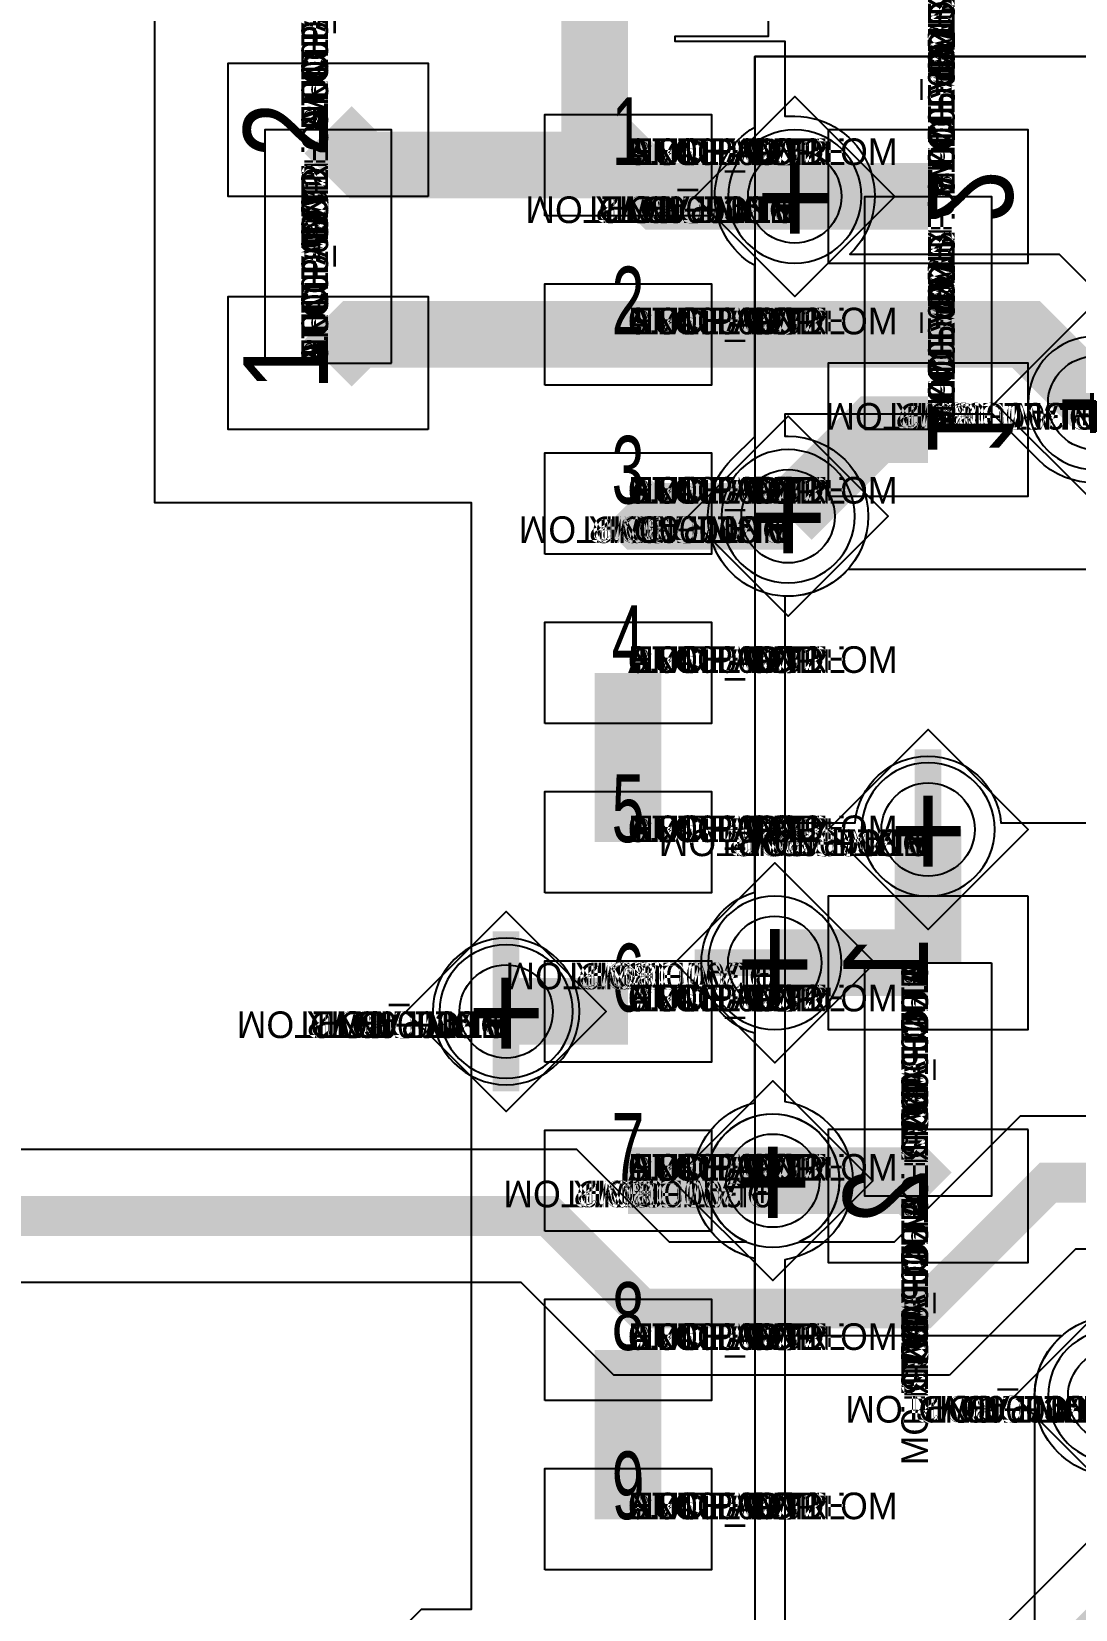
# Model space of a CAD drawing. Extents: x 0 to 323, y 0 to 320.
# Drawn here: x 77.84 to 85.67, y 186.8 to 198.64 of the extents above; entities that cross this region are included whole.
import ezdxf
from ezdxf.enums import TextEntityAlignment as Align

# ---------------------------------------------------------------- set-up
doc = ezdxf.new("R2010")
doc.units = 0
doc.header["$MEASUREMENT"] = 0
doc.layers.get('0').update_dxf_attribs({"linetype": 'CONTINUOUS'})
for name, color, linetype in [('CDN_FIGURES', 7, 'CONTINUOUS'), ('ETCH_BOTTOM', 7, 'CONTINUOUS'), ('ETCH_GND', 3, 'CONTINUOUS'), ('ETCH_INT1', 4, 'CONTINUOUS'), ('ETCH_INT2', 5, 'CONTINUOUS'), ('ETCH_PWR', 6, 'CONTINUOUS'), ('ETCH_TOP', 2, 'CONTINUOUS'), ('MANUFACTURING_NCLEGEND-1-6', 8, 'CONTINUOUS'), ('PACKAGE_GEOMETRY_ASSEMBLY_TOP', 11, 'CONTINUOUS'), ('PACKAGE_GEOMETRY_PIN_NUMBER', 9, 'CONTINUOUS')]:
    doc.layers.add(name, color=color, linetype=linetype)

# ---------------------------------------------------------------- blocks, each defined once
blk = doc.blocks.new('PAD_INFO')
for tag in ['SHAPE_TYPE', 'PAD_HEIGHT', 'PAD_LAYER', 'PAD_TYPE', 'PAD_WIDTH']:
    blk.add_attdef(tag, (0, 0), '', height=0.2)
at = {"flags": 2}
blk.add_attdef('CDN_TYPE', (0, 0), '', height=0.2, dxfattribs=at)
blk = doc.blocks.new('DRILL_INFO')
at = {"flags": 2}
blk.add_attdef('CDN_TYPE', (0, 0), '', height=0.2, dxfattribs=at)
for tag in ['FSHAPE', 'FCHAR', 'DRILL_HEIGHT', 'DIAMETER', 'PLATED', 'DRILL_WIDTH']:
    blk.add_attdef(tag, (0, 0), '', height=0.2)
blk = doc.blocks.new('VIA0700X0300')
at = {"layer": 'ETCH_BOTTOM'}
blk.add_circle((0, 0), 0.35, dxfattribs=at)
at = {"layer": 'ETCH_GND'}
blk.add_circle((0, 0), 0.35, dxfattribs=at)
at = {"layer": 'ETCH_INT1'}
blk.add_circle((0, 0), 0.35, dxfattribs=at)
at = {"layer": 'ETCH_INT2'}
blk.add_circle((0, 0), 0.35, dxfattribs=at)
at = {"layer": 'ETCH_PWR'}
blk.add_circle((0, 0), 0.35, dxfattribs=at)
at = {"layer": 'ETCH_TOP'}
blk.add_circle((0, 0), 0.35, dxfattribs=at)
ref = blk.add_blockref('PAD_INFO', (0, 0))
ref.add_attrib('PAD_LAYER', 'ETCH_TOP', (0, 0), dxfattribs={"height": 0.2})
ref.add_attrib('SHAPE_TYPE', 'NULL', (0, 0), dxfattribs={"height": 0.2})
ref.add_attrib('PAD_TYPE', 'ANTIPAD', (0, 0), dxfattribs={"height": 0.2})
ref.add_attrib('PAD_WIDTH', '0.000000', (0, 0), dxfattribs={"height": 0.2})
ref.add_attrib('PAD_HEIGHT', '0.000000', (0, 0), dxfattribs={"height": 0.2})
ref = blk.add_blockref('PAD_INFO', (0, 0))
ref.add_attrib('PAD_LAYER', 'ETCH_GND', (0, 0), dxfattribs={"height": 0.2})
ref.add_attrib('SHAPE_TYPE', 'NULL', (0, 0), dxfattribs={"height": 0.2})
ref.add_attrib('PAD_TYPE', 'ANTIPAD', (0, 0), dxfattribs={"height": 0.2})
ref.add_attrib('PAD_WIDTH', '0.000000', (0, 0), dxfattribs={"height": 0.2})
ref.add_attrib('PAD_HEIGHT', '0.000000', (0, 0), dxfattribs={"height": 0.2})
ref = blk.add_blockref('PAD_INFO', (0, 0))
ref.add_attrib('PAD_LAYER', 'ETCH_INT1', (0, 0), dxfattribs={"height": 0.2})
ref.add_attrib('SHAPE_TYPE', 'NULL', (0, 0), dxfattribs={"height": 0.2})
ref.add_attrib('PAD_TYPE', 'ANTIPAD', (0, 0), dxfattribs={"height": 0.2})
ref.add_attrib('PAD_WIDTH', '0.000000', (0, 0), dxfattribs={"height": 0.2})
ref.add_attrib('PAD_HEIGHT', '0.000000', (0, 0), dxfattribs={"height": 0.2})
ref = blk.add_blockref('PAD_INFO', (0, 0))
ref.add_attrib('PAD_LAYER', 'ETCH_INT2', (0, 0), dxfattribs={"height": 0.2})
ref.add_attrib('SHAPE_TYPE', 'NULL', (0, 0), dxfattribs={"height": 0.2})
ref.add_attrib('PAD_TYPE', 'ANTIPAD', (0, 0), dxfattribs={"height": 0.2})
ref.add_attrib('PAD_WIDTH', '0.000000', (0, 0), dxfattribs={"height": 0.2})
ref.add_attrib('PAD_HEIGHT', '0.000000', (0, 0), dxfattribs={"height": 0.2})
ref = blk.add_blockref('PAD_INFO', (0, 0))
ref.add_attrib('PAD_LAYER', 'ETCH_PWR', (0, 0), dxfattribs={"height": 0.2})
ref.add_attrib('SHAPE_TYPE', 'NULL', (0, 0), dxfattribs={"height": 0.2})
ref.add_attrib('PAD_TYPE', 'ANTIPAD', (0, 0), dxfattribs={"height": 0.2})
ref.add_attrib('PAD_WIDTH', '0.000000', (0, 0), dxfattribs={"height": 0.2})
ref.add_attrib('PAD_HEIGHT', '0.000000', (0, 0), dxfattribs={"height": 0.2})
ref = blk.add_blockref('PAD_INFO', (0, 0))
ref.add_attrib('PAD_LAYER', 'ETCH_BOTTOM', (0, 0), dxfattribs={"height": 0.2})
ref.add_attrib('SHAPE_TYPE', 'NULL', (0, 0), dxfattribs={"height": 0.2})
ref.add_attrib('PAD_TYPE', 'ANTIPAD', (0, 0), dxfattribs={"height": 0.2})
ref.add_attrib('PAD_WIDTH', '0.000000', (0, 0), dxfattribs={"height": 0.2})
ref.add_attrib('PAD_HEIGHT', '0.000000', (0, 0), dxfattribs={"height": 0.2})
ref = blk.add_blockref('PAD_INFO', (0, 0))
ref.add_attrib('PAD_LAYER', 'ETCH_TOP', (0, 0), dxfattribs={"height": 0.2})
ref.add_attrib('SHAPE_TYPE', 'NULL', (0, 0), dxfattribs={"height": 0.2})
ref.add_attrib('PAD_TYPE', 'THERMAL', (0, 0), dxfattribs={"height": 0.2})
ref.add_attrib('PAD_WIDTH', '0.000000', (0, 0), dxfattribs={"height": 0.2})
ref.add_attrib('PAD_HEIGHT', '0.000000', (0, 0), dxfattribs={"height": 0.2})
ref = blk.add_blockref('PAD_INFO', (0, 0))
ref.add_attrib('PAD_LAYER', 'ETCH_GND', (0, 0), dxfattribs={"height": 0.2})
ref.add_attrib('SHAPE_TYPE', 'NULL', (0, 0), dxfattribs={"height": 0.2})
ref.add_attrib('PAD_TYPE', 'THERMAL', (0, 0), dxfattribs={"height": 0.2})
ref.add_attrib('PAD_WIDTH', '0.000000', (0, 0), dxfattribs={"height": 0.2})
ref.add_attrib('PAD_HEIGHT', '0.000000', (0, 0), dxfattribs={"height": 0.2})
ref = blk.add_blockref('PAD_INFO', (0, 0))
ref.add_attrib('PAD_LAYER', 'ETCH_INT1', (0, 0), dxfattribs={"height": 0.2})
ref.add_attrib('SHAPE_TYPE', 'NULL', (0, 0), dxfattribs={"height": 0.2})
ref.add_attrib('PAD_TYPE', 'THERMAL', (0, 0), dxfattribs={"height": 0.2})
ref.add_attrib('PAD_WIDTH', '0.000000', (0, 0), dxfattribs={"height": 0.2})
ref.add_attrib('PAD_HEIGHT', '0.000000', (0, 0), dxfattribs={"height": 0.2})
ref = blk.add_blockref('PAD_INFO', (0, 0))
ref.add_attrib('PAD_LAYER', 'ETCH_INT2', (0, 0), dxfattribs={"height": 0.2})
ref.add_attrib('SHAPE_TYPE', 'NULL', (0, 0), dxfattribs={"height": 0.2})
ref.add_attrib('PAD_TYPE', 'THERMAL', (0, 0), dxfattribs={"height": 0.2})
ref.add_attrib('PAD_WIDTH', '0.000000', (0, 0), dxfattribs={"height": 0.2})
ref.add_attrib('PAD_HEIGHT', '0.000000', (0, 0), dxfattribs={"height": 0.2})
ref = blk.add_blockref('PAD_INFO', (0, 0))
ref.add_attrib('PAD_LAYER', 'ETCH_PWR', (0, 0), dxfattribs={"height": 0.2})
ref.add_attrib('SHAPE_TYPE', 'NULL', (0, 0), dxfattribs={"height": 0.2})
ref.add_attrib('PAD_TYPE', 'THERMAL', (0, 0), dxfattribs={"height": 0.2})
ref.add_attrib('PAD_WIDTH', '0.000000', (0, 0), dxfattribs={"height": 0.2})
ref.add_attrib('PAD_HEIGHT', '0.000000', (0, 0), dxfattribs={"height": 0.2})
ref = blk.add_blockref('PAD_INFO', (0, 0))
ref.add_attrib('PAD_LAYER', 'ETCH_BOTTOM', (0, 0), dxfattribs={"height": 0.2})
ref.add_attrib('SHAPE_TYPE', 'NULL', (0, 0), dxfattribs={"height": 0.2})
ref.add_attrib('PAD_TYPE', 'THERMAL', (0, 0), dxfattribs={"height": 0.2})
ref.add_attrib('PAD_WIDTH', '0.000000', (0, 0), dxfattribs={"height": 0.2})
ref.add_attrib('PAD_HEIGHT', '0.000000', (0, 0), dxfattribs={"height": 0.2})
ref = blk.add_blockref('PAD_INFO', (0, 0))
ref.add_attrib('PAD_LAYER', 'ETCH_TOP', (0, 0), dxfattribs={"height": 0.2})
ref.add_attrib('SHAPE_TYPE', 'CIRCLE', (0, 0), dxfattribs={"height": 0.2})
ref.add_attrib('PAD_TYPE', 'REGULAR', (0, 0), dxfattribs={"height": 0.2})
ref.add_attrib('PAD_WIDTH', '0.700000', (0, 0), dxfattribs={"height": 0.2})
ref.add_attrib('PAD_HEIGHT', '0.700000', (0, 0), dxfattribs={"height": 0.2})
ref = blk.add_blockref('PAD_INFO', (0, 0))
ref.add_attrib('PAD_LAYER', 'ETCH_GND', (0, 0), dxfattribs={"height": 0.2})
ref.add_attrib('SHAPE_TYPE', 'CIRCLE', (0, 0), dxfattribs={"height": 0.2})
ref.add_attrib('PAD_TYPE', 'REGULAR', (0, 0), dxfattribs={"height": 0.2})
ref.add_attrib('PAD_WIDTH', '0.700000', (0, 0), dxfattribs={"height": 0.2})
ref.add_attrib('PAD_HEIGHT', '0.700000', (0, 0), dxfattribs={"height": 0.2})
ref = blk.add_blockref('PAD_INFO', (0, 0))
ref.add_attrib('PAD_LAYER', 'ETCH_INT1', (0, 0), dxfattribs={"height": 0.2})
ref.add_attrib('SHAPE_TYPE', 'CIRCLE', (0, 0), dxfattribs={"height": 0.2})
ref.add_attrib('PAD_TYPE', 'REGULAR', (0, 0), dxfattribs={"height": 0.2})
ref.add_attrib('PAD_WIDTH', '0.700000', (0, 0), dxfattribs={"height": 0.2})
ref.add_attrib('PAD_HEIGHT', '0.700000', (0, 0), dxfattribs={"height": 0.2})
ref = blk.add_blockref('PAD_INFO', (0, 0))
ref.add_attrib('PAD_LAYER', 'ETCH_INT2', (0, 0), dxfattribs={"height": 0.2})
ref.add_attrib('SHAPE_TYPE', 'CIRCLE', (0, 0), dxfattribs={"height": 0.2})
ref.add_attrib('PAD_TYPE', 'REGULAR', (0, 0), dxfattribs={"height": 0.2})
ref.add_attrib('PAD_WIDTH', '0.700000', (0, 0), dxfattribs={"height": 0.2})
ref.add_attrib('PAD_HEIGHT', '0.700000', (0, 0), dxfattribs={"height": 0.2})
ref = blk.add_blockref('PAD_INFO', (0, 0))
ref.add_attrib('PAD_LAYER', 'ETCH_PWR', (0, 0), dxfattribs={"height": 0.2})
ref.add_attrib('SHAPE_TYPE', 'CIRCLE', (0, 0), dxfattribs={"height": 0.2})
ref.add_attrib('PAD_TYPE', 'REGULAR', (0, 0), dxfattribs={"height": 0.2})
ref.add_attrib('PAD_WIDTH', '0.700000', (0, 0), dxfattribs={"height": 0.2})
ref.add_attrib('PAD_HEIGHT', '0.700000', (0, 0), dxfattribs={"height": 0.2})
ref = blk.add_blockref('PAD_INFO', (0, 0))
ref.add_attrib('PAD_LAYER', 'ETCH_BOTTOM', (0, 0), dxfattribs={"height": 0.2})
ref.add_attrib('SHAPE_TYPE', 'CIRCLE', (0, 0), dxfattribs={"height": 0.2})
ref.add_attrib('PAD_TYPE', 'REGULAR', (0, 0), dxfattribs={"height": 0.2})
ref.add_attrib('PAD_WIDTH', '0.700000', (0, 0), dxfattribs={"height": 0.2})
ref.add_attrib('PAD_HEIGHT', '0.700000', (0, 0), dxfattribs={"height": 0.2})
ref = blk.add_blockref('DRILL_INFO', (0, 0))
ref.add_attrib('DIAMETER', '0.300000', (0, 0), dxfattribs={"height": 0.2})
ref.add_attrib('PLATED', 'PLATED', (0, 0), dxfattribs={"height": 0.2})
ref.add_attrib('FSHAPE', 'DIAMOND', (0, 0), dxfattribs={"height": 0.2})
ref.add_attrib('FCHAR', '+', (0, 0), dxfattribs={"height": 0.2})
ref.add_attrib('DRILL_WIDTH', '1.500000', (0, 0), dxfattribs={"height": 0.2})
ref.add_attrib('DRILL_HEIGHT', '1.500000', (0, 0), dxfattribs={"height": 0.2})
for tag in ['CDN_TYPE', 'PIN']:
    blk.add_attdef(tag, (0, 0), '', height=0.2)
at = {"flags": 2}
for tag in ['PSTKNAME', 'BBV']:
    blk.add_attdef(tag, (0, 0), '', height=0.2, dxfattribs=at)
blk = doc.blocks.new('FIGURE_DIAMOND')
at = {"layer": 'CDN_FIGURES'}
blk.add_lwpolyline([(-0.5, 0), (0, 0.5), (0.5, 0), (0, -0.5)], close=True, dxfattribs=at)
blk = doc.blocks.new('RC1000X1500TS')
at = {"layer": 'ETCH_TOP'}
blk.add_lwpolyline([(-0.5, -0.75), (-0.5, 0.75), (0.5, 0.75), (0.5, -0.75)], close=True, dxfattribs=at)
ref = blk.add_blockref('PAD_INFO', (0, 0))
ref.add_attrib('PAD_LAYER', 'ETCH_TOP', (0, 0), dxfattribs={"height": 0.2})
ref.add_attrib('SHAPE_TYPE', 'NULL', (0, 0), dxfattribs={"height": 0.2})
ref.add_attrib('PAD_TYPE', 'ANTIPAD', (0, 0), dxfattribs={"height": 0.2})
ref.add_attrib('PAD_WIDTH', '0.000000', (0, 0), dxfattribs={"height": 0.2})
ref.add_attrib('PAD_HEIGHT', '0.000000', (0, 0), dxfattribs={"height": 0.2})
ref = blk.add_blockref('PAD_INFO', (0, 0))
ref.add_attrib('PAD_LAYER', 'ETCH_GND', (0, 0), dxfattribs={"height": 0.2})
ref.add_attrib('SHAPE_TYPE', 'NULL', (0, 0), dxfattribs={"height": 0.2})
ref.add_attrib('PAD_TYPE', 'ANTIPAD', (0, 0), dxfattribs={"height": 0.2})
ref.add_attrib('PAD_WIDTH', '0.000000', (0, 0), dxfattribs={"height": 0.2})
ref.add_attrib('PAD_HEIGHT', '0.000000', (0, 0), dxfattribs={"height": 0.2})
ref = blk.add_blockref('PAD_INFO', (0, 0))
ref.add_attrib('PAD_LAYER', 'ETCH_INT1', (0, 0), dxfattribs={"height": 0.2})
ref.add_attrib('SHAPE_TYPE', 'NULL', (0, 0), dxfattribs={"height": 0.2})
ref.add_attrib('PAD_TYPE', 'ANTIPAD', (0, 0), dxfattribs={"height": 0.2})
ref.add_attrib('PAD_WIDTH', '0.000000', (0, 0), dxfattribs={"height": 0.2})
ref.add_attrib('PAD_HEIGHT', '0.000000', (0, 0), dxfattribs={"height": 0.2})
ref = blk.add_blockref('PAD_INFO', (0, 0))
ref.add_attrib('PAD_LAYER', 'ETCH_INT2', (0, 0), dxfattribs={"height": 0.2})
ref.add_attrib('SHAPE_TYPE', 'NULL', (0, 0), dxfattribs={"height": 0.2})
ref.add_attrib('PAD_TYPE', 'ANTIPAD', (0, 0), dxfattribs={"height": 0.2})
ref.add_attrib('PAD_WIDTH', '0.000000', (0, 0), dxfattribs={"height": 0.2})
ref.add_attrib('PAD_HEIGHT', '0.000000', (0, 0), dxfattribs={"height": 0.2})
ref = blk.add_blockref('PAD_INFO', (0, 0))
ref.add_attrib('PAD_LAYER', 'ETCH_PWR', (0, 0), dxfattribs={"height": 0.2})
ref.add_attrib('SHAPE_TYPE', 'NULL', (0, 0), dxfattribs={"height": 0.2})
ref.add_attrib('PAD_TYPE', 'ANTIPAD', (0, 0), dxfattribs={"height": 0.2})
ref.add_attrib('PAD_WIDTH', '0.000000', (0, 0), dxfattribs={"height": 0.2})
ref.add_attrib('PAD_HEIGHT', '0.000000', (0, 0), dxfattribs={"height": 0.2})
ref = blk.add_blockref('PAD_INFO', (0, 0))
ref.add_attrib('PAD_LAYER', 'ETCH_BOTTOM', (0, 0), dxfattribs={"height": 0.2})
ref.add_attrib('SHAPE_TYPE', 'NULL', (0, 0), dxfattribs={"height": 0.2})
ref.add_attrib('PAD_TYPE', 'ANTIPAD', (0, 0), dxfattribs={"height": 0.2})
ref.add_attrib('PAD_WIDTH', '0.000000', (0, 0), dxfattribs={"height": 0.2})
ref.add_attrib('PAD_HEIGHT', '0.000000', (0, 0), dxfattribs={"height": 0.2})
ref = blk.add_blockref('PAD_INFO', (0, 0))
ref.add_attrib('PAD_LAYER', 'ETCH_TOP', (0, 0), dxfattribs={"height": 0.2})
ref.add_attrib('SHAPE_TYPE', 'NULL', (0, 0), dxfattribs={"height": 0.2})
ref.add_attrib('PAD_TYPE', 'THERMAL', (0, 0), dxfattribs={"height": 0.2})
ref.add_attrib('PAD_WIDTH', '0.000000', (0, 0), dxfattribs={"height": 0.2})
ref.add_attrib('PAD_HEIGHT', '0.000000', (0, 0), dxfattribs={"height": 0.2})
ref = blk.add_blockref('PAD_INFO', (0, 0))
ref.add_attrib('PAD_LAYER', 'ETCH_GND', (0, 0), dxfattribs={"height": 0.2})
ref.add_attrib('SHAPE_TYPE', 'NULL', (0, 0), dxfattribs={"height": 0.2})
ref.add_attrib('PAD_TYPE', 'THERMAL', (0, 0), dxfattribs={"height": 0.2})
ref.add_attrib('PAD_WIDTH', '0.000000', (0, 0), dxfattribs={"height": 0.2})
ref.add_attrib('PAD_HEIGHT', '0.000000', (0, 0), dxfattribs={"height": 0.2})
ref = blk.add_blockref('PAD_INFO', (0, 0))
ref.add_attrib('PAD_LAYER', 'ETCH_INT1', (0, 0), dxfattribs={"height": 0.2})
ref.add_attrib('SHAPE_TYPE', 'NULL', (0, 0), dxfattribs={"height": 0.2})
ref.add_attrib('PAD_TYPE', 'THERMAL', (0, 0), dxfattribs={"height": 0.2})
ref.add_attrib('PAD_WIDTH', '0.000000', (0, 0), dxfattribs={"height": 0.2})
ref.add_attrib('PAD_HEIGHT', '0.000000', (0, 0), dxfattribs={"height": 0.2})
ref = blk.add_blockref('PAD_INFO', (0, 0))
ref.add_attrib('PAD_LAYER', 'ETCH_INT2', (0, 0), dxfattribs={"height": 0.2})
ref.add_attrib('SHAPE_TYPE', 'NULL', (0, 0), dxfattribs={"height": 0.2})
ref.add_attrib('PAD_TYPE', 'THERMAL', (0, 0), dxfattribs={"height": 0.2})
ref.add_attrib('PAD_WIDTH', '0.000000', (0, 0), dxfattribs={"height": 0.2})
ref.add_attrib('PAD_HEIGHT', '0.000000', (0, 0), dxfattribs={"height": 0.2})
ref = blk.add_blockref('PAD_INFO', (0, 0))
ref.add_attrib('PAD_LAYER', 'ETCH_PWR', (0, 0), dxfattribs={"height": 0.2})
ref.add_attrib('SHAPE_TYPE', 'NULL', (0, 0), dxfattribs={"height": 0.2})
ref.add_attrib('PAD_TYPE', 'THERMAL', (0, 0), dxfattribs={"height": 0.2})
ref.add_attrib('PAD_WIDTH', '0.000000', (0, 0), dxfattribs={"height": 0.2})
ref.add_attrib('PAD_HEIGHT', '0.000000', (0, 0), dxfattribs={"height": 0.2})
ref = blk.add_blockref('PAD_INFO', (0, 0))
ref.add_attrib('PAD_LAYER', 'ETCH_BOTTOM', (0, 0), dxfattribs={"height": 0.2})
ref.add_attrib('SHAPE_TYPE', 'NULL', (0, 0), dxfattribs={"height": 0.2})
ref.add_attrib('PAD_TYPE', 'THERMAL', (0, 0), dxfattribs={"height": 0.2})
ref.add_attrib('PAD_WIDTH', '0.000000', (0, 0), dxfattribs={"height": 0.2})
ref.add_attrib('PAD_HEIGHT', '0.000000', (0, 0), dxfattribs={"height": 0.2})
ref = blk.add_blockref('PAD_INFO', (0, 0))
ref.add_attrib('PAD_LAYER', 'ETCH_GND', (0, 0), dxfattribs={"height": 0.2})
ref.add_attrib('SHAPE_TYPE', 'NULL', (0, 0), dxfattribs={"height": 0.2})
ref.add_attrib('PAD_TYPE', 'REGULAR', (0, 0), dxfattribs={"height": 0.2})
ref.add_attrib('PAD_WIDTH', '0.000000', (0, 0), dxfattribs={"height": 0.2})
ref.add_attrib('PAD_HEIGHT', '0.000000', (0, 0), dxfattribs={"height": 0.2})
ref = blk.add_blockref('PAD_INFO', (0, 0))
ref.add_attrib('PAD_LAYER', 'ETCH_INT1', (0, 0), dxfattribs={"height": 0.2})
ref.add_attrib('SHAPE_TYPE', 'NULL', (0, 0), dxfattribs={"height": 0.2})
ref.add_attrib('PAD_TYPE', 'REGULAR', (0, 0), dxfattribs={"height": 0.2})
ref.add_attrib('PAD_WIDTH', '0.000000', (0, 0), dxfattribs={"height": 0.2})
ref.add_attrib('PAD_HEIGHT', '0.000000', (0, 0), dxfattribs={"height": 0.2})
ref = blk.add_blockref('PAD_INFO', (0, 0))
ref.add_attrib('PAD_LAYER', 'ETCH_INT2', (0, 0), dxfattribs={"height": 0.2})
ref.add_attrib('SHAPE_TYPE', 'NULL', (0, 0), dxfattribs={"height": 0.2})
ref.add_attrib('PAD_TYPE', 'REGULAR', (0, 0), dxfattribs={"height": 0.2})
ref.add_attrib('PAD_WIDTH', '0.000000', (0, 0), dxfattribs={"height": 0.2})
ref.add_attrib('PAD_HEIGHT', '0.000000', (0, 0), dxfattribs={"height": 0.2})
ref = blk.add_blockref('PAD_INFO', (0, 0))
ref.add_attrib('PAD_LAYER', 'ETCH_PWR', (0, 0), dxfattribs={"height": 0.2})
ref.add_attrib('SHAPE_TYPE', 'NULL', (0, 0), dxfattribs={"height": 0.2})
ref.add_attrib('PAD_TYPE', 'REGULAR', (0, 0), dxfattribs={"height": 0.2})
ref.add_attrib('PAD_WIDTH', '0.000000', (0, 0), dxfattribs={"height": 0.2})
ref.add_attrib('PAD_HEIGHT', '0.000000', (0, 0), dxfattribs={"height": 0.2})
ref = blk.add_blockref('PAD_INFO', (0, 0))
ref.add_attrib('PAD_LAYER', 'ETCH_BOTTOM', (0, 0), dxfattribs={"height": 0.2})
ref.add_attrib('SHAPE_TYPE', 'NULL', (0, 0), dxfattribs={"height": 0.2})
ref.add_attrib('PAD_TYPE', 'REGULAR', (0, 0), dxfattribs={"height": 0.2})
ref.add_attrib('PAD_WIDTH', '0.000000', (0, 0), dxfattribs={"height": 0.2})
ref.add_attrib('PAD_HEIGHT', '0.000000', (0, 0), dxfattribs={"height": 0.2})
ref = blk.add_blockref('DRILL_INFO', (0, 0))
ref.add_attrib('DIAMETER', '0.000000', (0, 0), dxfattribs={"height": 0.2})
ref.add_attrib('PLATED', 'PLATED', (0, 0), dxfattribs={"height": 0.2})
ref.add_attrib('FSHAPE', 'NULL', (0, 0), dxfattribs={"height": 0.2})
ref.add_attrib('DRILL_WIDTH', '0.000000', (0, 0), dxfattribs={"height": 0.2})
ref.add_attrib('DRILL_HEIGHT', '0.000000', (0, 0), dxfattribs={"height": 0.2})
ref = blk.add_blockref('PAD_INFO', (0, 0))
ref.add_attrib('PAD_LAYER', 'ETCH_TOP', (0, 0), dxfattribs={"height": 0.2})
ref.add_attrib('SHAPE_TYPE', 'RECTANGLE', (0, 0), dxfattribs={"height": 0.2})
ref.add_attrib('PAD_TYPE', 'REGULAR', (0, 0), dxfattribs={"height": 0.2})
ref.add_attrib('PAD_WIDTH', '1.000000', (0, 0), dxfattribs={"height": 0.2})
ref.add_attrib('PAD_HEIGHT', '1.500000', (0, 0), dxfattribs={"height": 0.2})
for tag in ['CDN_TYPE', 'PIN']:
    blk.add_attdef(tag, (0, 0), '', height=0.2)
at = {"flags": 2}
for tag in ['PSTKNAME', 'BBV']:
    blk.add_attdef(tag, (0, 0), '', height=0.2, dxfattribs=at)
blk = doc.blocks.new('F56')
at = {"layer": 'PACKAGE_GEOMETRY_ASSEMBLY_TOP'}
blk.add_lwpolyline([(0, -0.475), (1.75, -0.475), (1.75, 0.475), (0, 0.475)], close=True, dxfattribs=at)
at = {"layer": 'ETCH_TOP'}
ref = blk.add_blockref('RC1000X1500TS', (0, 0), dxfattribs=at)
ref.add_attrib('CDN_TYPE', 'PIN', (0, 0), dxfattribs={"height": 0.2})
ref.add_attrib('PIN', '1', (0, 0), dxfattribs={"height": 0.2})
ref = blk.add_blockref('RC1000X1500TS', (1.75, 0), dxfattribs=at)
ref.add_attrib('CDN_TYPE', 'PIN', (0, 0), dxfattribs={"height": 0.2})
ref.add_attrib('PIN', '2', (0, 0), dxfattribs={"height": 0.2})
at = {"flags": 2}
for tag in ['SYMBOL_TYPE', 'CDN_TYPE', 'REFDES']:
    blk.add_attdef(tag, (0, 0), '', height=0.2, dxfattribs=at)
blk = doc.blocks.new('RC1250X0760TS')
at = {"layer": 'ETCH_TOP'}
blk.add_lwpolyline([(-0.625, -0.38), (-0.625, 0.38), (0.625, 0.38), (0.625, -0.38)], close=True, dxfattribs=at)
ref = blk.add_blockref('PAD_INFO', (0, 0))
ref.add_attrib('PAD_LAYER', 'ETCH_TOP', (0, 0), dxfattribs={"height": 0.2})
ref.add_attrib('SHAPE_TYPE', 'NULL', (0, 0), dxfattribs={"height": 0.2})
ref.add_attrib('PAD_TYPE', 'ANTIPAD', (0, 0), dxfattribs={"height": 0.2})
ref.add_attrib('PAD_WIDTH', '0.000000', (0, 0), dxfattribs={"height": 0.2})
ref.add_attrib('PAD_HEIGHT', '0.000000', (0, 0), dxfattribs={"height": 0.2})
ref = blk.add_blockref('PAD_INFO', (0, 0))
ref.add_attrib('PAD_LAYER', 'ETCH_GND', (0, 0), dxfattribs={"height": 0.2})
ref.add_attrib('SHAPE_TYPE', 'NULL', (0, 0), dxfattribs={"height": 0.2})
ref.add_attrib('PAD_TYPE', 'ANTIPAD', (0, 0), dxfattribs={"height": 0.2})
ref.add_attrib('PAD_WIDTH', '0.000000', (0, 0), dxfattribs={"height": 0.2})
ref.add_attrib('PAD_HEIGHT', '0.000000', (0, 0), dxfattribs={"height": 0.2})
ref = blk.add_blockref('PAD_INFO', (0, 0))
ref.add_attrib('PAD_LAYER', 'ETCH_INT1', (0, 0), dxfattribs={"height": 0.2})
ref.add_attrib('SHAPE_TYPE', 'NULL', (0, 0), dxfattribs={"height": 0.2})
ref.add_attrib('PAD_TYPE', 'ANTIPAD', (0, 0), dxfattribs={"height": 0.2})
ref.add_attrib('PAD_WIDTH', '0.000000', (0, 0), dxfattribs={"height": 0.2})
ref.add_attrib('PAD_HEIGHT', '0.000000', (0, 0), dxfattribs={"height": 0.2})
ref = blk.add_blockref('PAD_INFO', (0, 0))
ref.add_attrib('PAD_LAYER', 'ETCH_INT2', (0, 0), dxfattribs={"height": 0.2})
ref.add_attrib('SHAPE_TYPE', 'NULL', (0, 0), dxfattribs={"height": 0.2})
ref.add_attrib('PAD_TYPE', 'ANTIPAD', (0, 0), dxfattribs={"height": 0.2})
ref.add_attrib('PAD_WIDTH', '0.000000', (0, 0), dxfattribs={"height": 0.2})
ref.add_attrib('PAD_HEIGHT', '0.000000', (0, 0), dxfattribs={"height": 0.2})
ref = blk.add_blockref('PAD_INFO', (0, 0))
ref.add_attrib('PAD_LAYER', 'ETCH_PWR', (0, 0), dxfattribs={"height": 0.2})
ref.add_attrib('SHAPE_TYPE', 'NULL', (0, 0), dxfattribs={"height": 0.2})
ref.add_attrib('PAD_TYPE', 'ANTIPAD', (0, 0), dxfattribs={"height": 0.2})
ref.add_attrib('PAD_WIDTH', '0.000000', (0, 0), dxfattribs={"height": 0.2})
ref.add_attrib('PAD_HEIGHT', '0.000000', (0, 0), dxfattribs={"height": 0.2})
ref = blk.add_blockref('PAD_INFO', (0, 0))
ref.add_attrib('PAD_LAYER', 'ETCH_BOTTOM', (0, 0), dxfattribs={"height": 0.2})
ref.add_attrib('SHAPE_TYPE', 'NULL', (0, 0), dxfattribs={"height": 0.2})
ref.add_attrib('PAD_TYPE', 'ANTIPAD', (0, 0), dxfattribs={"height": 0.2})
ref.add_attrib('PAD_WIDTH', '0.000000', (0, 0), dxfattribs={"height": 0.2})
ref.add_attrib('PAD_HEIGHT', '0.000000', (0, 0), dxfattribs={"height": 0.2})
ref = blk.add_blockref('PAD_INFO', (0, 0))
ref.add_attrib('PAD_LAYER', 'ETCH_TOP', (0, 0), dxfattribs={"height": 0.2})
ref.add_attrib('SHAPE_TYPE', 'NULL', (0, 0), dxfattribs={"height": 0.2})
ref.add_attrib('PAD_TYPE', 'THERMAL', (0, 0), dxfattribs={"height": 0.2})
ref.add_attrib('PAD_WIDTH', '0.000000', (0, 0), dxfattribs={"height": 0.2})
ref.add_attrib('PAD_HEIGHT', '0.000000', (0, 0), dxfattribs={"height": 0.2})
ref = blk.add_blockref('PAD_INFO', (0, 0))
ref.add_attrib('PAD_LAYER', 'ETCH_GND', (0, 0), dxfattribs={"height": 0.2})
ref.add_attrib('SHAPE_TYPE', 'NULL', (0, 0), dxfattribs={"height": 0.2})
ref.add_attrib('PAD_TYPE', 'THERMAL', (0, 0), dxfattribs={"height": 0.2})
ref.add_attrib('PAD_WIDTH', '0.000000', (0, 0), dxfattribs={"height": 0.2})
ref.add_attrib('PAD_HEIGHT', '0.000000', (0, 0), dxfattribs={"height": 0.2})
ref = blk.add_blockref('PAD_INFO', (0, 0))
ref.add_attrib('PAD_LAYER', 'ETCH_INT1', (0, 0), dxfattribs={"height": 0.2})
ref.add_attrib('SHAPE_TYPE', 'NULL', (0, 0), dxfattribs={"height": 0.2})
ref.add_attrib('PAD_TYPE', 'THERMAL', (0, 0), dxfattribs={"height": 0.2})
ref.add_attrib('PAD_WIDTH', '0.000000', (0, 0), dxfattribs={"height": 0.2})
ref.add_attrib('PAD_HEIGHT', '0.000000', (0, 0), dxfattribs={"height": 0.2})
ref = blk.add_blockref('PAD_INFO', (0, 0))
ref.add_attrib('PAD_LAYER', 'ETCH_INT2', (0, 0), dxfattribs={"height": 0.2})
ref.add_attrib('SHAPE_TYPE', 'NULL', (0, 0), dxfattribs={"height": 0.2})
ref.add_attrib('PAD_TYPE', 'THERMAL', (0, 0), dxfattribs={"height": 0.2})
ref.add_attrib('PAD_WIDTH', '0.000000', (0, 0), dxfattribs={"height": 0.2})
ref.add_attrib('PAD_HEIGHT', '0.000000', (0, 0), dxfattribs={"height": 0.2})
ref = blk.add_blockref('PAD_INFO', (0, 0))
ref.add_attrib('PAD_LAYER', 'ETCH_PWR', (0, 0), dxfattribs={"height": 0.2})
ref.add_attrib('SHAPE_TYPE', 'NULL', (0, 0), dxfattribs={"height": 0.2})
ref.add_attrib('PAD_TYPE', 'THERMAL', (0, 0), dxfattribs={"height": 0.2})
ref.add_attrib('PAD_WIDTH', '0.000000', (0, 0), dxfattribs={"height": 0.2})
ref.add_attrib('PAD_HEIGHT', '0.000000', (0, 0), dxfattribs={"height": 0.2})
ref = blk.add_blockref('PAD_INFO', (0, 0))
ref.add_attrib('PAD_LAYER', 'ETCH_BOTTOM', (0, 0), dxfattribs={"height": 0.2})
ref.add_attrib('SHAPE_TYPE', 'NULL', (0, 0), dxfattribs={"height": 0.2})
ref.add_attrib('PAD_TYPE', 'THERMAL', (0, 0), dxfattribs={"height": 0.2})
ref.add_attrib('PAD_WIDTH', '0.000000', (0, 0), dxfattribs={"height": 0.2})
ref.add_attrib('PAD_HEIGHT', '0.000000', (0, 0), dxfattribs={"height": 0.2})
ref = blk.add_blockref('PAD_INFO', (0, 0))
ref.add_attrib('PAD_LAYER', 'ETCH_TOP', (0, 0), dxfattribs={"height": 0.2})
ref.add_attrib('SHAPE_TYPE', 'RECTANGLE', (0, 0), dxfattribs={"height": 0.2})
ref.add_attrib('PAD_TYPE', 'REGULAR', (0, 0), dxfattribs={"height": 0.2})
ref.add_attrib('PAD_WIDTH', '1.250000', (0, 0), dxfattribs={"height": 0.2})
ref.add_attrib('PAD_HEIGHT', '0.760000', (0, 0), dxfattribs={"height": 0.2})
ref = blk.add_blockref('PAD_INFO', (0, 0))
ref.add_attrib('PAD_LAYER', 'ETCH_GND', (0, 0), dxfattribs={"height": 0.2})
ref.add_attrib('SHAPE_TYPE', 'NULL', (0, 0), dxfattribs={"height": 0.2})
ref.add_attrib('PAD_TYPE', 'REGULAR', (0, 0), dxfattribs={"height": 0.2})
ref.add_attrib('PAD_WIDTH', '0.000000', (0, 0), dxfattribs={"height": 0.2})
ref.add_attrib('PAD_HEIGHT', '0.000000', (0, 0), dxfattribs={"height": 0.2})
ref = blk.add_blockref('PAD_INFO', (0, 0))
ref.add_attrib('PAD_LAYER', 'ETCH_INT1', (0, 0), dxfattribs={"height": 0.2})
ref.add_attrib('SHAPE_TYPE', 'NULL', (0, 0), dxfattribs={"height": 0.2})
ref.add_attrib('PAD_TYPE', 'REGULAR', (0, 0), dxfattribs={"height": 0.2})
ref.add_attrib('PAD_WIDTH', '0.000000', (0, 0), dxfattribs={"height": 0.2})
ref.add_attrib('PAD_HEIGHT', '0.000000', (0, 0), dxfattribs={"height": 0.2})
ref = blk.add_blockref('PAD_INFO', (0, 0))
ref.add_attrib('PAD_LAYER', 'ETCH_INT2', (0, 0), dxfattribs={"height": 0.2})
ref.add_attrib('SHAPE_TYPE', 'NULL', (0, 0), dxfattribs={"height": 0.2})
ref.add_attrib('PAD_TYPE', 'REGULAR', (0, 0), dxfattribs={"height": 0.2})
ref.add_attrib('PAD_WIDTH', '0.000000', (0, 0), dxfattribs={"height": 0.2})
ref.add_attrib('PAD_HEIGHT', '0.000000', (0, 0), dxfattribs={"height": 0.2})
ref = blk.add_blockref('PAD_INFO', (0, 0))
ref.add_attrib('PAD_LAYER', 'ETCH_PWR', (0, 0), dxfattribs={"height": 0.2})
ref.add_attrib('SHAPE_TYPE', 'NULL', (0, 0), dxfattribs={"height": 0.2})
ref.add_attrib('PAD_TYPE', 'REGULAR', (0, 0), dxfattribs={"height": 0.2})
ref.add_attrib('PAD_WIDTH', '0.000000', (0, 0), dxfattribs={"height": 0.2})
ref.add_attrib('PAD_HEIGHT', '0.000000', (0, 0), dxfattribs={"height": 0.2})
ref = blk.add_blockref('PAD_INFO', (0, 0))
ref.add_attrib('PAD_LAYER', 'ETCH_BOTTOM', (0, 0), dxfattribs={"height": 0.2})
ref.add_attrib('SHAPE_TYPE', 'NULL', (0, 0), dxfattribs={"height": 0.2})
ref.add_attrib('PAD_TYPE', 'REGULAR', (0, 0), dxfattribs={"height": 0.2})
ref.add_attrib('PAD_WIDTH', '0.000000', (0, 0), dxfattribs={"height": 0.2})
ref.add_attrib('PAD_HEIGHT', '0.000000', (0, 0), dxfattribs={"height": 0.2})
ref = blk.add_blockref('DRILL_INFO', (0, 0))
ref.add_attrib('DIAMETER', '0.000000', (0, 0), dxfattribs={"height": 0.2})
ref.add_attrib('PLATED', 'PLATED', (0, 0), dxfattribs={"height": 0.2})
ref.add_attrib('FSHAPE', 'NULL', (0, 0), dxfattribs={"height": 0.2})
ref.add_attrib('DRILL_WIDTH', '0.000000', (0, 0), dxfattribs={"height": 0.2})
ref.add_attrib('DRILL_HEIGHT', '0.000000', (0, 0), dxfattribs={"height": 0.2})
for tag in ['CDN_TYPE', 'PIN']:
    blk.add_attdef(tag, (0, 0), '', height=0.2)
at = {"flags": 2}
for tag in ['PSTKNAME', 'BBV']:
    blk.add_attdef(tag, (0, 0), '', height=0.2, dxfattribs=at)
blk = doc.blocks.new('SO-24W')
at = {"layer": 'PACKAGE_GEOMETRY_ASSEMBLY_TOP'}
blk.add_lwpolyline([(-3.8, -7.8), (3.8, -7.8), (3.8, 7.8), (-3.8, 7.8)], close=True, dxfattribs=at)
at = {"layer": 'ETCH_TOP'}
ref = blk.add_blockref('RC1250X0760TS', (-4.75, 6.985), dxfattribs=at)
ref.add_attrib('CDN_TYPE', 'PIN', (0, 0), dxfattribs={"height": 0.2})
ref.add_attrib('PIN', '1', (0, 0), dxfattribs={"height": 0.2})
ref = blk.add_blockref('RC1250X0760TS', (-4.75, 5.715), dxfattribs=at)
ref.add_attrib('CDN_TYPE', 'PIN', (0, 0), dxfattribs={"height": 0.2})
ref.add_attrib('PIN', '2', (0, 0), dxfattribs={"height": 0.2})
ref = blk.add_blockref('RC1250X0760TS', (-4.75, 4.445), dxfattribs=at)
ref.add_attrib('CDN_TYPE', 'PIN', (0, 0), dxfattribs={"height": 0.2})
ref.add_attrib('PIN', '3', (0, 0), dxfattribs={"height": 0.2})
ref = blk.add_blockref('RC1250X0760TS', (-4.75, 3.175), dxfattribs=at)
ref.add_attrib('CDN_TYPE', 'PIN', (0, 0), dxfattribs={"height": 0.2})
ref.add_attrib('PIN', '4', (0, 0), dxfattribs={"height": 0.2})
ref = blk.add_blockref('RC1250X0760TS', (-4.75, 1.905), dxfattribs=at)
ref.add_attrib('CDN_TYPE', 'PIN', (0, 0), dxfattribs={"height": 0.2})
ref.add_attrib('PIN', '5', (0, 0), dxfattribs={"height": 0.2})
ref = blk.add_blockref('RC1250X0760TS', (-4.75, 0.635), dxfattribs=at)
ref.add_attrib('CDN_TYPE', 'PIN', (0, 0), dxfattribs={"height": 0.2})
ref.add_attrib('PIN', '6', (0, 0), dxfattribs={"height": 0.2})
ref = blk.add_blockref('RC1250X0760TS', (-4.75, -6.985), dxfattribs=at)
ref.add_attrib('CDN_TYPE', 'PIN', (0, 0), dxfattribs={"height": 0.2})
ref.add_attrib('PIN', '12', (0, 0), dxfattribs={"height": 0.2})
ref = blk.add_blockref('RC1250X0760TS', (-4.75, -4.445), dxfattribs=at)
ref.add_attrib('CDN_TYPE', 'PIN', (0, 0), dxfattribs={"height": 0.2})
ref.add_attrib('PIN', '10', (0, 0), dxfattribs={"height": 0.2})
ref = blk.add_blockref('RC1250X0760TS', (-4.75, -3.175), dxfattribs=at)
ref.add_attrib('CDN_TYPE', 'PIN', (0, 0), dxfattribs={"height": 0.2})
ref.add_attrib('PIN', '9', (0, 0), dxfattribs={"height": 0.2})
ref = blk.add_blockref('RC1250X0760TS', (-4.75, -1.905), dxfattribs=at)
ref.add_attrib('CDN_TYPE', 'PIN', (0, 0), dxfattribs={"height": 0.2})
ref.add_attrib('PIN', '8', (0, 0), dxfattribs={"height": 0.2})
ref = blk.add_blockref('RC1250X0760TS', (-4.75, -5.715), dxfattribs=at)
ref.add_attrib('CDN_TYPE', 'PIN', (0, 0), dxfattribs={"height": 0.2})
ref.add_attrib('PIN', '11', (0, 0), dxfattribs={"height": 0.2})
ref = blk.add_blockref('RC1250X0760TS', (-4.75, -0.635), dxfattribs=at)
ref.add_attrib('CDN_TYPE', 'PIN', (0, 0), dxfattribs={"height": 0.2})
ref.add_attrib('PIN', '7', (0, 0), dxfattribs={"height": 0.2})
at = {"flags": 2}
for tag in ['SYMBOL_TYPE', 'CDN_TYPE', 'REFDES']:
    blk.add_attdef(tag, (0, 0), '', height=0.2, dxfattribs=at)

msp = doc.modelspace()

# ---------------------------------------------------------------- linework, layer by layer
at = {"layer": 'ETCH_BOTTOM'}
for points, format in [([(85.863, 194.605), (83.961, 194.605), (83.937, 194.581, -1), (83.088, 195.43), (83.263, 195.604), (83.263, 196.886, -0.577301), (83.263, 197.925), (83.263, 198.456), (85.763, 198.456)], "xyb"), ([(84.563, 197.405, 0.5, 0.5, 0), (83.563, 197.405, 0.5, 0.5, 0)], "xyseb"), ([(85.813, 195.855, 0.5, 0.5, 0), (87.013, 195.855, 0.5, 0.5, 0), (87.063, 195.905, 0.5, 0.5, 0)], "xyseb"), ([(84.563, 195.655, 0.5, 0.5, 0), (84.163, 195.655, 0.5, 0.5, 0), (83.513, 195.005, 0.5, 0.5, 0)], "xyseb"), ([(84.563, 192.655, 0.2, 0.2, 0), (84.563, 193.256, 0.2, 0.2, 0)], "xyseb"), ([(86.387, 187.981, -1), (85.538, 188.83), (85.564, 188.855), (83.263, 188.855), (83.263, 189.436, -0.795288), (83.263, 190.605), (83.263, 191.126, -0.755811), (83.263, 192.185), (83.263, 192.706), (84.015, 192.706, -0.912717), (85.11, 192.706), (85.863, 192.706)], "xyb"), ([(84.563, 191.655, 0.5, 0.5, 0), (84.563, 192.655, 0.5, 0.5, 0)], "xyseb"), ([(81.398, 191.29, 0.2, 0.2, 0), (81.398, 191.891, 0.2, 0.2, 0)], "xyseb"), ([(84.563, 191.655, 0.5, 0.5, 0), (83.413, 191.655, 0.5, 0.5, 0)], "xyseb"), ([(82.812, 191.655, 0.2, 0.2, 0), (83.413, 191.655, 0.2, 0.2, 0)], "xyseb"), ([(81.398, 190.69, 0.2, 0.2, 0), (81.398, 191.29, 0.2, 0.2, 0)], "xyseb"), ([(83.398, 190.02, 0.5, 0.5, 0), (84.448, 190.02, 0.5, 0.5, 0), (84.563, 189.905, 0.5, 0.5, 0)], "xyseb")]:
    msp.add_lwpolyline(points, format=format, dxfattribs=at)
msp.add_lwpolyline([(81.948, 191.29, 1), (80.848, 191.29, 1)], format="xyb", close=True, dxfattribs=at)
at = {"layer": 'ETCH_GND'}
for points in [[(84.063, 197.405, 1), (83.063, 197.405, 1)], [(86.313, 195.855, 1), (85.313, 195.855, 1)], [(84.013, 195.005, 1), (83.013, 195.005, 1)], [(83.898, 190.02, 1), (82.898, 190.02, 1)], [(86.463, 188.405, 1), (85.463, 188.405, 1)]]:
    msp.add_lwpolyline(points, format="xyb", close=True, dxfattribs=at)
at = {"layer": 'ETCH_INT1'}
for points in [[(84.063, 197.405, 1), (83.063, 197.405, 1)], [(86.313, 195.855, 1), (85.313, 195.855, 1)], [(84.013, 195.005, 1), (83.013, 195.005, 1)], [(85.063, 192.655, 1), (84.063, 192.655, 1)], [(83.913, 191.655, 1), (82.913, 191.655, 1)], [(81.898, 191.29, 1), (80.898, 191.29, 1)], [(84.725, 188.561), (82.206, 188.561), (81.511, 189.255), (74.813, 189.255, -1), (74.813, 190.256), (81.925, 190.256), (82.62, 189.561), (83.2, 189.561, -4.861231), (83.595, 189.561), (84.311, 189.561), (85.256, 190.506), (93.013, 190.506, -1), (93.013, 189.505), (85.67, 189.505)], [(86.463, 188.405, 1), (85.463, 188.405, 1)]]:
    msp.add_lwpolyline(points, format="xyb", close=True, dxfattribs=at)
msp.add_lwpolyline([(93.013, 190.005, 0.3, 0.3, 0), (85.463, 190.005, 0.3, 0.3, 0), (84.518, 189.061, 0.3, 0.3, 0), (82.413, 189.061, 0.3, 0.3, 0), (81.718, 189.755, 0.3, 0.3, 0), (74.813, 189.755, 0.3, 0.3, 0)], format="xyseb", dxfattribs=at)
at = {"layer": 'ETCH_INT2'}
for points in [[(84.063, 197.405, 1), (83.063, 197.405, 1)], [(86.313, 195.855, 1), (85.313, 195.855, 1)], [(84.013, 195.005, 1), (83.013, 195.005, 1)], [(85.063, 192.655, 1), (84.063, 192.655, 1)], [(83.913, 191.655, 1), (82.913, 191.655, 1)], [(81.898, 191.29, 1), (80.898, 191.29, 1)], [(86.463, 188.405, 1), (85.463, 188.405, 1)]]:
    msp.add_lwpolyline(points, format="xyb", close=True, dxfattribs=at)
for points, format in [([(42.109, 183.386), (64.827, 183.386, -1.277006), (65.798, 183.386), (75.116, 183.386), (75.536, 183.806), (76.489, 183.806), (76.519, 183.776), (81.849, 183.776), (82.213, 184.139), (82.213, 184.182), (82.74, 184.709, -0.098973), (82.903, 184.818, -0.077716), (83.042, 184.885, -0.995104), (83.88, 185.43), (89.663, 191.213)], "xyb"), ([(16.013, 182.905, 0.3, 0.3, 0), (40.443, 182.905, 0.3, 0.3, 0), (40.893, 183.355, 0.3, 0.3, 0), (41.432, 183.355, 0.3, 0.3, 0), (41.902, 182.885, 0.3, 0.3, 0), (65.013, 182.885, 0.3, 0.3, 0), (65.043, 182.855, 0.3, 0.3, 0), (65.582, 182.855, 0.3, 0.3, 0), (65.612, 182.885, 0.3, 0.3, 0), (75.323, 182.885, 0.3, 0.3, 0), (75.743, 183.305, 0.3, 0.3, 0), (76.282, 183.305, 0.3, 0.3, 0), (76.312, 183.275, 0.3, 0.3, 0), (82.056, 183.275, 0.3, 0.3, 0), (82.713, 183.932, 0.3, 0.3, 0), (82.713, 183.975, 0.3, 0.3, 0), (83.093, 184.355, 0.3, 0.3, 0), (83.136, 184.355, 0.3, 0.3, 0), (83.186, 184.405, 0.3, 0.3, 0), (83.632, 184.405, 0.3, 0.3, 0), (84.113, 184.886, 0.3, 0.3, 0), (84.113, 184.955, 0.3, 0.3, 0), (90.163, 191.005, 0.3, 0.3, 0)], "xyseb")]:
    msp.add_lwpolyline(points, format=format, dxfattribs=at)
at = {"layer": 'ETCH_PWR'}
for points in [[(84.063, 197.405, 1), (83.063, 197.405, 1)], [(86.313, 195.855, 1), (85.313, 195.855, 1)], [(84.013, 195.005, 1), (83.013, 195.005, 1)], [(85.063, 192.655, 1), (84.063, 192.655, 1)], [(83.913, 191.655, 1), (82.913, 191.655, 1)], [(81.898, 191.29, 1), (80.898, 191.29, 1)], [(86.463, 188.405, 1), (85.463, 188.405, 1)]]:
    msp.add_lwpolyline(points, format="xyb", close=True, dxfattribs=at)
at = {"layer": 'ETCH_TOP'}
msp.add_lwpolyline([(80.664, 186.706), (80.764, 186.806), (81.138, 186.806), (81.138, 195.105), (78.763, 195.105), (78.763, 198.956), (80.763, 198.956), (80.763, 205.956), (83.29, 205.956), (83.29, 206.364), (86.098, 206.364)], dxfattribs=at)
for points, format in [([(88.363, 200.105), (83.363, 200.105), (83.363, 198.605), (82.663, 198.605), (82.663, 198.571), (83.488, 198.571), (83.488, 198.006), (83.563, 198.006, -0.677337), (83.976, 196.971), (85.546, 196.971), (86.237, 196.28, -1), (85.388, 195.431), (85.049, 195.77), (83.488, 195.77), (83.488, 195.606), (83.513, 195.606, -1), (83.513, 194.405), (83.488, 194.405), (83.488, 190.614, -0.859603), (83.488, 189.427), (83.488, 185.755, -0.959015)], "xyb"), ([(82.063, 199.655, 0.5, 0.5, 0), (82.063, 197.89, 0.5, 0.5, 0), (82.313, 197.64, 0.5, 0.5, 0)], "xyseb"), ([(82.313, 197.64, 0.5, 0.5, 0), (80.328, 197.64, 0.5, 0.5, 0), (80.063, 197.905, 0.5, 0.5, 0)], "xyseb"), ([(83.563, 197.405, 0.5, 0.5, 0), (82.548, 197.405, 0.5, 0.5, 0), (82.313, 197.64, 0.5, 0.5, 0)], "xyseb"), ([(82.313, 196.37, 0.5, 0.5, 0), (80.278, 196.37, 0.5, 0.5, 0), (80.063, 196.155, 0.5, 0.5, 0)], "xyseb"), ([(82.313, 196.37, 0.5, 0.5, 0), (85.298, 196.37, 0.5, 0.5, 0), (85.813, 195.855, 0.5, 0.5, 0)], "xyseb"), ([(83.513, 195.005, 0.5, 0.5, 0), (82.408, 195.005, 0.5, 0.5, 0), (82.313, 195.1, 0.5, 0.5, 0)], "xyseb"), ([(82.313, 192.56, 0.5, 0.5, 0), (82.313, 193.83, 0.5, 0.5, 0)], "xyseb"), ([(82.313, 191.29, 0.5, 0.5, 0), (81.398, 191.29, 0.5, 0.5, 0)], "xyseb"), ([(82.313, 190.02, 0.5, 0.5, 0), (83.398, 190.02, 0.5, 0.5, 0)], "xyseb"), ([(82.313, 188.75, 0.5, 0.5, 0), (82.313, 187.48, 0.5, 0.5, 0)], "xyseb"), ([(85.363, 185.554), (85.363, 188.405, -1), (86.563, 188.405)], "xyb")]:
    msp.add_lwpolyline(points, format=format, dxfattribs=at)

# ---------------------------------------------------------------- block references
at = {"rotation": 90}
msp.add_blockref('F56', (80.063, 196.155), dxfattribs=at)
at = {"xscale": -1}
for p, rotation in [((84.563, 195.655), 270), ((84.563, 191.655), 90)]:
    msp.add_blockref('F56', p, dxfattribs=dict(at, rotation=rotation))
msp.add_blockref('SO-24W', (87.063, 190.655))
at = {"layer": 'ETCH_TOP', "rotation": 180}
for p in [(83.563, 197.405), (85.813, 195.855), (83.513, 195.005), (84.563, 192.655), (83.413, 191.655), (81.398, 191.29), (83.398, 190.02), (85.963, 188.405)]:
    msp.add_blockref('VIA0700X0300', p, dxfattribs=at)
at = {"layer": 'MANUFACTURING_NCLEGEND-1-6', "xscale": 1.5, "yscale": 1.5}
for p in [(83.563, 197.405), (85.813, 195.855), (83.513, 195.005), (84.563, 192.655), (83.413, 191.655), (81.398, 191.29), (83.398, 190.02), (85.963, 188.405)]:
    msp.add_blockref('FIGURE_DIAMOND', p, dxfattribs=at)

# ---------------------------------------------------------------- texts
at = {"layer": 'MANUFACTURING_NCLEGEND-1-6'}
for p in [(83.563, 197.405), (85.813, 195.855), (83.513, 195.005), (84.563, 192.655), (83.413, 191.655), (81.398, 191.29), (83.398, 190.02)]:
    msp.add_text('+', height=0.75, dxfattribs=at).set_placement(p, align=Align.MIDDLE_CENTER)
at = {"layer": 'PACKAGE_GEOMETRY_PIN_NUMBER', "width": 0.88}
for s, p in [('2', (80.063, 197.905)), ('1', (80.063, 196.155))]:
    msp.add_text(s, height=0.635, rotation=90, dxfattribs=at).set_placement(p, align=Align.CENTER)
at = {"layer": 'PACKAGE_GEOMETRY_PIN_NUMBER', "width": 0.649606}
for s, p in [('1', (82.313, 197.64)), ('2', (82.313, 196.37)), ('3', (82.313, 195.1)), ('4', (82.313, 193.83)), ('5', (82.313, 192.56)), ('6', (82.313, 191.29)), ('7', (82.313, 190.02)), ('8', (82.313, 188.75)), ('9', (82.313, 187.48))]:
    msp.add_text(s, height=0.508, dxfattribs=at).set_placement(p, align=Align.CENTER)
at = {"layer": 'PACKAGE_GEOMETRY_PIN_NUMBER', "text_generation_flag": 2, "width": 0.88}
for s, rotation, p in [('2', 270, (84.563, 197.405)), ('1', 270, (84.563, 195.655)), ('1', 90, (84.563, 191.655)), ('2', 90, (84.563, 189.905))]:
    msp.add_text(s, height=0.635, rotation=rotation, dxfattribs=at).set_placement(p, align=Align.CENTER)

doc.saveas('drawing.dxf')
